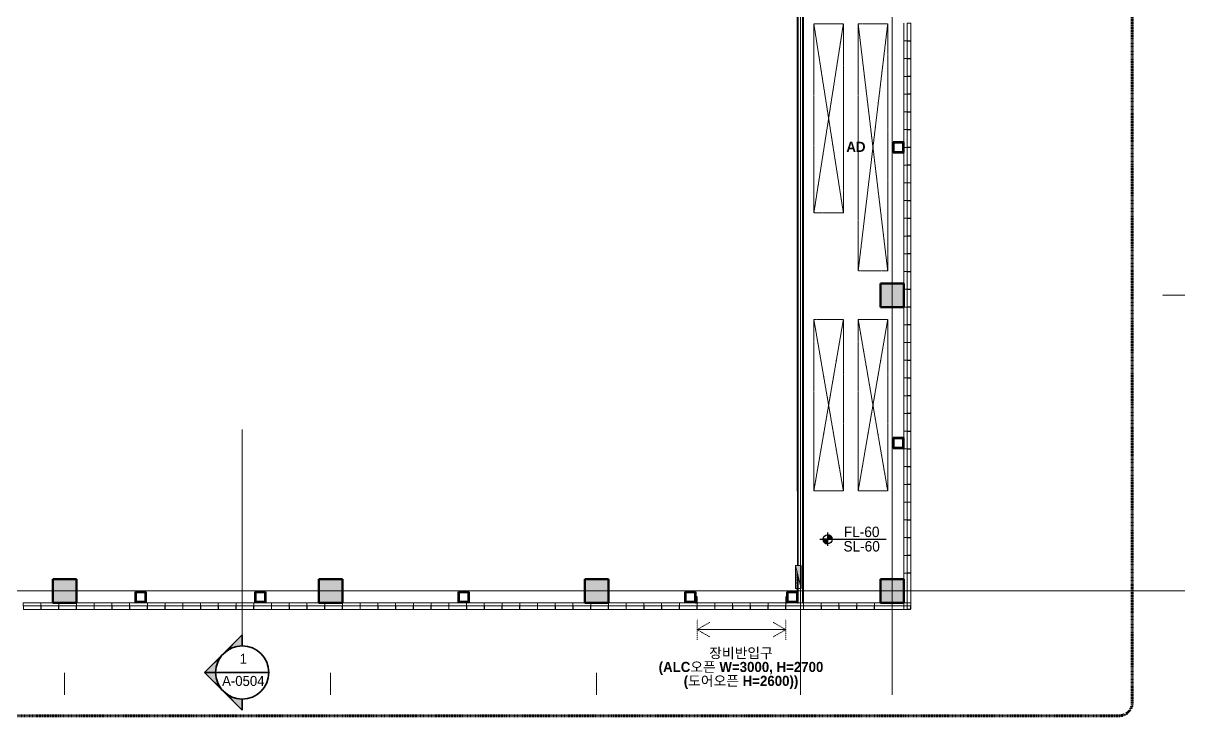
# Model space of a CAD drawing. Header units: millimetres. Extents: x 32807 to 138242, y 21317 to 92065.
# Drawn here: x 98942 to 138242, y 21341 to 44763 of the extents above; entities that cross this region are included whole.
import ezdxf

# ---------------------------------------------------------------- set-up
doc = ezdxf.new("R2010")
doc.units = ezdxf.units.MM
for name, pattern in [('_1점쇄선_1_100_', [9.6, 3.2, -3.2, 0, -3.2]), ('_상부마감선_1_200_', [2.5, 1.5, -1]), ('Center', [29.999999, 12, -6, 6, -6]), ('Dash Dot 3_16_', [7.9375, 4.7625, -1.5875, 0, -1.5875]), ('Grid Line', [22.225, 12.7, -3.175, 3.175, -3.175]), ('Hidden 1_5', [2.2, 1.5, -0.7]), ('IMPORT-HID _4_', [2.3, 1.5, -0.8])]:
    doc.linetypes.add(name, pattern=pattern)
for name, color, linetype, lineweight in [('05. 방화석고', 2, 'Continuous', 13), ('A-ANNO-CALL', 2, 'Continuous', 9), ('A-ANNO-NPLT', 3, 'Continuous', 9), ('A-ANNO-SYMB', 7, 'Continuous', 25), ('A-ANNO-TEXT', 130, 'Continuous', 9), ('A-COLS', 2, 'Continuous', 50), ('A-COLS-HACH', 252, 'Continuous', 15), ('A-DETL', 3, 'Continuous', 9), ('A-DETL-PATT', 9, 'Continuous', 13), ('A-GLAZ', 4, 'Continuous', 18), ('A-GRID', 1, 'Continuous', 9), ('A-PLAN-OPEN', 9, '_1점쇄선_1_100_', 9), ('A-WALL-FINI', 6, 'Continuous', 60), ('HID', 130, 'IMPORT-HID _4_', 9), ('오프닝', 170, 'Continuous', 15)]:
    doc.layers.add(name, color=color, linetype=linetype, lineweight=lineweight)
doc.styles.add('돋움_5', font='Dotum.ttf', dxfattribs={"height": 352.627986})
doc.styles.add('돋움_8', font='Dotum.ttf', dxfattribs={"height": 264.47099})
doc.styles.add('돋움_B_1', font='', dxfattribs={"height": 342.798635})
doc.styles.get('돋움_B_1').set_extended_font_data('Dotum', bold=True)
pattern_1 = [(45, (-11858.95, -1e-09), (-377.1708, 377.1708), []), (45, (-11858.95, 571.5), (-377.1708, 377.1708), [])]

# ---------------------------------------------------------------- blocks, each defined once
blk = doc.blocks.new('HD_소화전 - HD_소화전-V99-지상 3층 평면도')
at = {"layer": 'A-DETL-PATT'}
blk.add_hatch(color=256, dxfattribs=at).paths.add_polyline_path([(-390, 100), (-390, -100), (390, 100), (143, 100)], flags=0)
for p, q in [((390, 100), (-390, 100)), ((-390, 100), (-390, -100)), ((-390, -100), (390, 100)), ((-390, 100), (390, 100)), ((-390, -100), (-390, 100)), ((390, 100), (390, -100)), ((390, -100), (-390, -100))]:
    blk.add_line(p, q, dxfattribs=at)
blk = doc.blocks.new('Section - Detail Number and View Name-142453-지상 3층 평면도')
at = {"layer": 'A-ANNO-NPLT'}
h = blk.add_hatch(color=256, dxfattribs=at)
edge = h.paths.add_edge_path(flags=0)
edge.add_line((-6, 8.49), (-6, 6))
edge.add_arc((-6, 0), 6, 90, 135)
edge.add_line((-10.24, 4.24), (-6, 8.49))
h = blk.add_hatch(color=256, dxfattribs=at)
edge = h.paths.add_edge_path(flags=0)
edge.add_line((-6, 8.49), (-1.76, 4.24))
edge.add_arc((-6, 0), 6, 45, 90)
edge.add_line((-6, 6), (-6, 8.49))
h = blk.add_hatch(color=256, dxfattribs=at)
edge = h.paths.add_edge_path(flags=0)
edge.add_line((-14.49, 0), (-10.24, 4.24))
edge.add_arc((-6, 0), 6, 135, 180)
edge.add_line((-12, 0), (-14.49, 0))
h = blk.add_hatch(color=256, dxfattribs=at)
edge = h.paths.add_edge_path(flags=0)
edge.add_line((2.49, 0), (0, 0))
edge.add_arc((-6, 0), 6, 360, 405)
edge.add_line((-1.76, 4.24), (2.49, 0))
at = {"layer": 'A-ANNO-NPLT', "lineweight": 35}
for p, q in [((-6, 8.49), (-14.49, 0)), ((-6, 8.49), (-10.24, 4.24)), ((-6, 8.49), (2.49, 0)), ((-6, 6), (-6, 8.49)), ((-6, 8.49), (-6, 6)), ((-1.76, 4.24), (-6, 8.49)), ((-10.24, 4.24), (-14.49, 0)), ((2.49, 0), (-1.76, 4.24)), ((-14.49, 0), (-12, 0)), ((0, 0), (2.49, 0)), ((-12, 0), (-14.49, 0)), ((0, 0), (2.49, 0))]:
    blk.add_line(p, q, dxfattribs=at)
for start, end in [(360, 180), (90, 135), (45, 90), (135, 180), (360, 45), (180, 360)]:
    blk.add_arc((-6, 0), 6, start, end, dxfattribs=at)
blk = doc.blocks.new('HD_Spot Elev_수동_ - HD_Spot Elev_수동_-7050934-지상 3층 평면도')
at = {"layer": 'A-ANNO-SYMB'}
h = blk.add_hatch(color=256, dxfattribs=at)
edge = h.paths.add_edge_path(flags=0)
edge.add_arc((-4.56, 0), 1, 0, 90, ccw=False)
edge.add_line((-3.56, 0), (-4.56, 0))
edge.add_line((-4.56, 0), (-4.56, 1))
h = blk.add_hatch(color=256, dxfattribs=at)
edge = h.paths.add_edge_path(flags=0)
edge.add_arc((-4.56, 0), 1, 180, 270, ccw=False)
edge.add_line((-5.56, 0), (-4.56, 0))
edge.add_line((-4.56, 0), (-4.56, -1))
at = {"layer": 'A-ANNO-SYMB', "lineweight": 25}
for p, q in [((-4.56, 1.5), (-4.56, -1.5)), ((-4.56, 1), (-4.56, 0)), ((-6.33, 0), (8.67, 0)), ((-4.56, 0), (-5.56, 0)), ((-4.56, -1), (-4.56, 0)), ((-4.56, 0), (-3.56, 0))]:
    blk.add_line(p, q, dxfattribs=at)
blk.add_circle((-4.56, 0), 1, dxfattribs=at)
for start, end in [(360, 90), (180, 270)]:
    blk.add_arc((-4.56, 0), 1, start, end, dxfattribs=at)

msp = doc.modelspace()

# ---------------------------------------------------------------- hatches: boundary and pattern name
at = {"layer": 'A-COLS-HACH', "lineweight": 9}
h = msp.add_hatch(dxfattribs=at)
h.set_pattern_fill('FP_44', color=256, style=0, pattern_type=2)
h.set_pattern_definition(pattern_1)
h.paths.add_polyline_path([(128372.5, 40390.6), (128722.5, 40390.6), (128722.5, 40740.6), (128372.5, 40740.6), (128372.5, 40450.4)], flags=0)
h.paths.add_polyline_path([(128384.5, 40402.6), (128384.5, 40728.6), (128710.5, 40728.6), (128710.5, 40402.6)], flags=0)
at = {"layer": 'A-COLS-HACH'}
for points in [[(128742.5, 35165.6), (128742.5, 35965.6), (127942.5, 35965.6), (127942.5, 35165.6)], [(100742.5, 25165.6), (100742.5, 25965.6), (99942.5, 25965.6), (99942.5, 25165.6)], [(109742.5, 25165.6), (109742.5, 25965.6), (108942.5, 25965.6), (108942.5, 25165.6)], [(118742.5, 25165.6), (118742.5, 25965.6), (117942.5, 25965.6), (117942.5, 25165.6), (118173.1, 25165.6)], [(128742.5, 25165.6), (128742.5, 25965.6), (127942.5, 25965.6), (127942.5, 25165.6), (128047.7, 25165.6)]]:
    msp.add_hatch(color=256, dxfattribs=at).paths.add_polyline_path(points, flags=0)
at = {"layer": 'A-COLS-HACH', "lineweight": 9}
h = msp.add_hatch(dxfattribs=at)
h.set_pattern_fill('FP_44', color=256, style=0, pattern_type=2)
h.set_pattern_definition(pattern_1)
h.paths.add_polyline_path([(128372.5, 30390.6), (128722.5, 30390.6), (128722.5, 30740.6), (128372.5, 30740.6)], flags=0)
h.paths.add_polyline_path([(128710.5, 30402.6), (128384.5, 30402.6), (128384.5, 30728.6), (128710.5, 30728.6)], flags=0)
h = msp.add_hatch(dxfattribs=at)
h.set_pattern_fill('FP_44', color=256, style=0, pattern_type=2)
h.set_pattern_definition(pattern_1)
h.paths.add_polyline_path([(103092.5, 25185.6), (103092.5, 25535.6), (102742.5, 25535.6), (102742.5, 25185.6)], flags=0)
h.paths.add_polyline_path([(103080.5, 25197.6), (102754.5, 25197.6), (102754.5, 25523.6), (103080.5, 25523.6)], flags=0)
h = msp.add_hatch(dxfattribs=at)
h.set_pattern_fill('FP_44', color=256, style=0, pattern_type=2)
h.set_pattern_definition(pattern_1)
h.paths.add_polyline_path([(107142.5, 25185.6), (107142.5, 25535.6), (106792.5, 25535.6), (106792.5, 25185.6)], flags=0)
h.paths.add_polyline_path([(107130.5, 25197.6), (106804.5, 25197.6), (106804.5, 25523.6), (107130.5, 25523.6)], flags=0)
h = msp.add_hatch(dxfattribs=at)
h.set_pattern_fill('FP_44', color=256, style=0, pattern_type=2)
h.set_pattern_definition(pattern_1)
h.paths.add_polyline_path([(113667.5, 25185.6), (114017.5, 25185.6), (114017.5, 25535.6), (113667.5, 25535.6)], flags=0)
h.paths.add_polyline_path([(113679.5, 25197.6), (113679.5, 25523.6), (114005.5, 25523.6), (114005.5, 25197.6)], flags=0)
h = msp.add_hatch(dxfattribs=at)
h.set_pattern_fill('FP_44', color=256, style=0, pattern_type=2)
h.set_pattern_definition(pattern_1)
h.paths.add_polyline_path([(121464.6, 25185.6), (121692.5, 25185.6), (121692.5, 25535.6), (121342.5, 25535.6), (121342.5, 25185.6)], flags=0)
h.paths.add_polyline_path([(121680.5, 25197.6), (121354.5, 25197.6), (121354.5, 25523.6), (121680.5, 25523.6)], flags=0)
h = msp.add_hatch(dxfattribs=at)
h.set_pattern_fill('FP_44', color=256, style=0, pattern_type=2)
h.set_pattern_definition(pattern_1)
h.paths.add_polyline_path([(124792.5, 25185.6), (125142.5, 25185.6), (125142.5, 25535.6), (124792.5, 25535.6)], flags=0)
h.paths.add_polyline_path([(125130.5, 25197.6), (124804.5, 25197.6), (124804.5, 25523.6), (125130.5, 25523.6)], flags=0)

# ---------------------------------------------------------------- linework, layer by layer
at = {"layer": '05. 방화석고', "color": 6, "lineweight": 25}
for p, q in [((125142.5, 28940.6), (125142.5, 52165.6)), ((125142.5, 52165.6), (125142.5, 26420.6)), ((125155, 26420.6), (125155, 52165.6)), ((125167.5, 26420.6), (125167.5, 52165.6)), ((125317.5, 25165.6), (125317.5, 52165.6)), ((125342.5, 25165.6), (125342.5, 52165.6)), ((125142.5, 26128.1), (125142.5, 25165.6)), ((125155, 25165.6), (125155, 26079.4)), ((125167.5, 25165.6), (125167.5, 26030.6))]:
    msp.add_line(p, q, dxfattribs=at)
at = {"layer": 'A-ANNO-CALL', "linetype": 'Center', "lineweight": 100}
for p, q in [((136468.1, 21790.8), (136468.1, 79647)), ((89808.9, 21340.8), (136018.1, 21340.8))]:
    msp.add_line(p, q, dxfattribs=at)
msp.add_arc((136018.1, 21790.8), 450, 270, 0, dxfattribs=at)
at = {"layer": 'A-ANNO-NPLT'}
msp.add_line((106351.9, 23704.4), (106351.9, 31024.4), dxfattribs=at)
at = {"layer": 'A-ANNO-NPLT', "lineweight": 35}
msp.add_line((105451.9, 22804.4), (107251.9, 22804.4), dxfattribs=at)
at = {"layer": 'A-COLS'}
for p, q in [((128722.5, 40740.6), (128372.5, 40740.6)), ((128372.5, 40740.6), (128372.5, 40390.6)), ((128384.5, 40402.6), (128384.5, 40728.6)), ((128384.5, 40728.6), (128710.5, 40728.6)), ((128710.5, 40728.6), (128710.5, 40402.6)), ((128722.5, 40390.6), (128722.5, 40740.6)), ((128372.5, 40390.6), (128722.5, 40390.6)), ((128710.5, 40402.6), (128384.5, 40402.6)), ((128742.5, 35965.6), (127942.5, 35965.6)), ((127942.5, 35965.6), (127942.5, 35165.6)), ((128742.5, 35165.6), (128742.5, 35965.6)), ((127942.5, 35165.6), (128742.5, 35165.6)), ((128722.5, 30740.6), (128372.5, 30740.6)), ((128372.5, 30740.6), (128372.5, 30390.6)), ((128384.5, 30402.6), (128384.5, 30728.6)), ((128384.5, 30728.6), (128710.5, 30728.6)), ((128710.5, 30728.6), (128710.5, 30402.6)), ((128722.5, 30390.6), (128722.5, 30740.6)), ((128372.5, 30390.6), (128722.5, 30390.6)), ((128710.5, 30402.6), (128384.5, 30402.6)), ((100742.5, 25965.6), (99942.5, 25965.6)), ((99942.5, 25965.6), (99942.5, 25165.6)), ((100742.5, 25165.6), (100742.5, 25965.6)), ((109742.5, 25965.6), (108942.5, 25965.6)), ((108942.5, 25965.6), (108942.5, 25165.6)), ((109742.5, 25165.6), (109742.5, 25965.6)), ((118742.5, 25965.6), (117942.5, 25965.6)), ((117942.5, 25965.6), (117942.5, 25165.6)), ((118742.5, 25165.6), (118742.5, 25965.6)), ((128742.5, 25965.6), (127942.5, 25965.6)), ((127942.5, 25965.6), (127942.5, 25165.6)), ((128742.5, 25165.6), (128742.5, 25965.6)), ((99942.5, 25165.6), (100742.5, 25165.6)), ((103092.5, 25535.6), (102742.5, 25535.6)), ((102742.5, 25535.6), (102742.5, 25185.6)), ((102742.5, 25185.6), (103092.5, 25185.6)), ((102754.5, 25197.6), (102754.5, 25523.6)), ((102754.5, 25523.6), (103080.5, 25523.6)), ((103080.5, 25197.6), (102754.5, 25197.6)), ((103080.5, 25523.6), (103080.5, 25197.6)), ((103092.5, 25185.6), (103092.5, 25535.6)), ((107142.5, 25535.6), (106792.5, 25535.6)), ((106792.5, 25535.6), (106792.5, 25185.6)), ((106792.5, 25185.6), (107142.5, 25185.6)), ((106804.5, 25197.6), (106804.5, 25523.6)), ((106804.5, 25523.6), (107130.5, 25523.6)), ((107130.5, 25197.6), (106804.5, 25197.6)), ((107130.5, 25523.6), (107130.5, 25197.6)), ((107142.5, 25185.6), (107142.5, 25535.6)), ((108942.5, 25165.6), (109742.5, 25165.6)), ((114017.5, 25535.6), (113667.5, 25535.6)), ((113667.5, 25535.6), (113667.5, 25185.6)), ((113667.5, 25185.6), (114017.5, 25185.6)), ((113679.5, 25197.6), (113679.5, 25523.6)), ((113679.5, 25523.6), (114005.5, 25523.6)), ((114005.5, 25197.6), (113679.5, 25197.6)), ((114005.5, 25523.6), (114005.5, 25197.6)), ((114017.5, 25185.6), (114017.5, 25535.6)), ((117942.5, 25165.6), (118742.5, 25165.6)), ((121692.5, 25535.6), (121342.5, 25535.6)), ((121342.5, 25535.6), (121342.5, 25185.6)), ((121342.5, 25185.6), (121692.5, 25185.6)), ((121354.5, 25197.6), (121354.5, 25523.6)), ((121354.5, 25523.6), (121680.5, 25523.6)), ((121680.5, 25197.6), (121354.5, 25197.6)), ((121680.5, 25523.6), (121680.5, 25197.6)), ((121692.5, 25185.6), (121692.5, 25535.6)), ((125142.5, 25535.6), (124792.5, 25535.6)), ((124792.5, 25535.6), (124792.5, 25185.6)), ((124792.5, 25185.6), (125142.5, 25185.6)), ((124804.5, 25197.6), (124804.5, 25523.6)), ((124804.5, 25523.6), (125130.5, 25523.6)), ((125130.5, 25197.6), (124804.5, 25197.6)), ((125130.5, 25523.6), (125130.5, 25197.6)), ((125142.5, 25185.6), (125142.5, 25535.6)), ((127942.5, 25165.6), (128742.5, 25165.6))]:
    msp.add_line(p, q, dxfattribs=at)
at = {"layer": 'A-DETL', "color": 252, "linetype": '_상부마감선_1_200_', "lineweight": 13}
msp.add_line((121742.5, 24253.9), (124742.5, 24253.9), dxfattribs=at)
at = {"layer": 'A-GLAZ', "color": 4}
for p, q in [((128742.5, 44765.6), (128742.5, 44165.6)), ((128852.5, 44165.6), (128852.5, 44765.6)), ((128972.5, 44760.6), (128852.5, 44760.6)), ((128852.5, 44760.6), (128852.5, 44170.5)), ((128972.5, 44170.5), (128972.5, 44760.6)), ((128742.5, 44165.6), (128852.5, 44165.6)), ((128852.5, 44165.6), (128742.5, 44165.6)), ((128742.5, 44165.6), (128742.5, 43565.6)), ((128852.5, 44170.5), (128972.5, 44170.5)), ((128852.5, 43565.6), (128852.5, 44165.6)), ((128972.5, 44160.6), (128852.5, 44160.6)), ((128852.5, 44160.6), (128852.5, 43570.5)), ((128972.5, 43570.5), (128972.5, 44160.6)), ((128742.5, 43565.6), (128852.5, 43565.6)), ((128852.5, 43565.6), (128742.5, 43565.6)), ((128742.5, 43565.6), (128742.5, 42965.6)), ((128852.5, 43570.5), (128972.5, 43570.5)), ((128852.5, 42965.6), (128852.5, 43565.6)), ((128972.5, 43560.6), (128852.5, 43560.6)), ((128852.5, 43560.6), (128852.5, 42970.5)), ((128972.5, 42970.5), (128972.5, 43560.6)), ((128742.5, 42965.6), (128852.5, 42965.6)), ((128852.5, 42965.6), (128742.5, 42965.6)), ((128742.5, 42965.6), (128742.5, 42365.6)), ((128852.5, 42970.5), (128972.5, 42970.5)), ((128852.5, 42365.6), (128852.5, 42965.6)), ((128972.5, 42960.6), (128852.5, 42960.6)), ((128852.5, 42960.6), (128852.5, 42370.5)), ((128972.5, 42370.5), (128972.5, 42960.6)), ((128742.5, 42365.6), (128852.5, 42365.6)), ((128852.5, 42365.6), (128742.5, 42365.6)), ((128742.5, 42365.6), (128742.5, 41765.6)), ((128852.5, 42370.5), (128972.5, 42370.5)), ((128852.5, 41765.6), (128852.5, 42365.6)), ((128972.5, 42360.6), (128852.5, 42360.6)), ((128852.5, 42360.6), (128852.5, 41770.5)), ((128972.5, 41770.5), (128972.5, 42360.6)), ((128742.5, 41765.6), (128852.5, 41765.6)), ((128852.5, 41765.6), (128742.5, 41765.6)), ((128742.5, 41765.6), (128742.5, 41165.6)), ((128852.5, 41770.5), (128972.5, 41770.5)), ((128852.5, 41165.6), (128852.5, 41765.6)), ((128972.5, 41760.6), (128852.5, 41760.6)), ((128852.5, 41760.6), (128852.5, 41170.5)), ((128972.5, 41170.5), (128972.5, 41760.6)), ((128742.5, 41165.6), (128852.5, 41165.6)), ((128852.5, 41165.6), (128742.5, 41165.6)), ((128742.5, 41165.6), (128742.5, 40565.6)), ((128852.5, 41170.5), (128972.5, 41170.5)), ((128852.5, 40565.6), (128852.5, 41165.6)), ((128972.5, 41160.6), (128852.5, 41160.6)), ((128852.5, 41160.6), (128852.5, 40570.5)), ((128972.5, 40570.5), (128972.5, 41160.6)), ((128852.5, 40565.6), (128742.5, 40565.6)), ((128742.5, 40565.6), (128742.5, 39965.6)), ((128742.5, 40565.6), (128852.5, 40565.6)), ((128852.5, 40570.5), (128972.5, 40570.5)), ((128852.5, 39965.6), (128852.5, 40565.6)), ((128972.5, 40560.6), (128852.5, 40560.6)), ((128852.5, 40560.6), (128852.5, 39970.5)), ((128972.5, 39970.5), (128972.5, 40560.6)), ((128742.5, 39965.6), (128852.5, 39965.6)), ((128852.5, 39965.6), (128742.5, 39965.6)), ((128742.5, 39965.6), (128742.5, 39365.6)), ((128852.5, 39970.5), (128972.5, 39970.5)), ((128852.5, 39365.6), (128852.5, 39965.6)), ((128972.5, 39960.6), (128852.5, 39960.6)), ((128852.5, 39960.6), (128852.5, 39370.5)), ((128972.5, 39370.5), (128972.5, 39960.6)), ((128742.5, 39365.6), (128852.5, 39365.6)), ((128852.5, 39365.6), (128742.5, 39365.6)), ((128742.5, 39365.6), (128742.5, 38765.6)), ((128852.5, 39370.5), (128972.5, 39370.5)), ((128852.5, 38765.6), (128852.5, 39365.6)), ((128972.5, 39360.6), (128852.5, 39360.6)), ((128852.5, 39360.6), (128852.5, 38770.5)), ((128972.5, 38770.5), (128972.5, 39360.6)), ((128742.5, 38765.6), (128852.5, 38765.6)), ((128852.5, 38765.6), (128742.5, 38765.6)), ((128742.5, 38765.6), (128742.5, 38165.6)), ((128852.5, 38770.5), (128972.5, 38770.5)), ((128852.5, 38165.6), (128852.5, 38765.6)), ((128972.5, 38760.6), (128852.5, 38760.6)), ((128852.5, 38760.6), (128852.5, 38170.5)), ((128972.5, 38170.5), (128972.5, 38760.6)), ((128742.5, 38165.6), (128852.5, 38165.6)), ((128852.5, 38165.6), (128742.5, 38165.6)), ((128742.5, 38165.6), (128742.5, 37565.6)), ((128852.5, 38170.5), (128972.5, 38170.5)), ((128852.5, 37565.6), (128852.5, 38165.6)), ((128972.5, 38160.6), (128852.5, 38160.6)), ((128852.5, 38160.6), (128852.5, 37570.5)), ((128972.5, 37570.5), (128972.5, 38160.6)), ((128742.5, 37565.6), (128852.5, 37565.6)), ((128852.5, 37565.6), (128742.5, 37565.6)), ((128742.5, 37565.6), (128742.5, 36965.6)), ((128852.5, 37570.5), (128972.5, 37570.5)), ((128852.5, 36965.6), (128852.5, 37565.6)), ((128972.5, 37560.6), (128852.5, 37560.6)), ((128852.5, 37560.6), (128852.5, 36970.5)), ((128972.5, 36970.5), (128972.5, 37560.6)), ((128742.5, 36965.6), (128852.5, 36965.6)), ((128852.5, 36965.6), (128742.5, 36965.6)), ((128742.5, 36965.6), (128742.5, 36365.6)), ((128852.5, 36970.5), (128972.5, 36970.5)), ((128852.5, 36365.6), (128852.5, 36965.6)), ((128972.5, 36960.6), (128852.5, 36960.6)), ((128852.5, 36960.6), (128852.5, 36370.5)), ((128972.5, 36370.5), (128972.5, 36960.6)), ((128742.5, 36365.6), (128852.5, 36365.6)), ((128852.5, 36365.6), (128742.5, 36365.6)), ((128742.5, 36365.6), (128742.5, 35765.6)), ((128852.5, 36370.5), (128972.5, 36370.5)), ((128852.5, 35765.6), (128852.5, 36365.6)), ((128972.5, 36360.6), (128852.5, 36360.6)), ((128852.5, 36360.6), (128852.5, 35770.5)), ((128972.5, 35770.5), (128972.5, 36360.6)), ((128742.5, 35765.6), (128852.5, 35765.6)), ((128852.5, 35765.6), (128742.5, 35765.6)), ((128742.5, 35765.6), (128742.5, 35165.6)), ((128852.5, 35770.5), (128972.5, 35770.5)), ((128852.5, 35165.6), (128852.5, 35765.6)), ((128972.5, 35760.6), (128852.5, 35760.6)), ((128852.5, 35760.6), (128852.5, 35170.5)), ((128972.5, 35170.5), (128972.5, 35760.6)), ((128742.5, 35165.6), (128852.5, 35165.6)), ((128852.5, 35165.6), (128742.5, 35165.6)), ((128742.5, 35165.6), (128742.5, 34565.6)), ((128852.5, 35170.5), (128972.5, 35170.5)), ((128852.5, 34565.6), (128852.5, 35165.6)), ((128972.5, 35160.6), (128852.5, 35160.6)), ((128852.5, 35160.6), (128852.5, 34570.5)), ((128972.5, 34570.5), (128972.5, 35160.6)), ((128742.5, 34565.6), (128852.5, 34565.6)), ((128852.5, 34565.6), (128742.5, 34565.6)), ((128742.5, 34565.6), (128742.5, 33965.6)), ((128852.5, 34570.5), (128972.5, 34570.5)), ((128852.5, 33965.6), (128852.5, 34565.6)), ((128972.5, 34560.6), (128852.5, 34560.6)), ((128852.5, 34560.6), (128852.5, 33970.5)), ((128972.5, 33970.5), (128972.5, 34560.6)), ((128742.5, 33965.6), (128852.5, 33965.6)), ((128852.5, 33965.6), (128742.5, 33965.6)), ((128742.5, 33965.6), (128742.5, 33365.6)), ((128852.5, 33970.5), (128972.5, 33970.5)), ((128852.5, 33365.6), (128852.5, 33965.6)), ((128972.5, 33960.6), (128852.5, 33960.6)), ((128852.5, 33960.6), (128852.5, 33370.5)), ((128972.5, 33370.5), (128972.5, 33960.6)), ((128742.5, 33365.6), (128852.5, 33365.6)), ((128852.5, 33365.6), (128742.5, 33365.6)), ((128742.5, 33365.6), (128742.5, 32765.6)), ((128852.5, 33370.5), (128972.5, 33370.5)), ((128852.5, 32765.6), (128852.5, 33365.6)), ((128972.5, 33360.6), (128852.5, 33360.6)), ((128852.5, 33360.6), (128852.5, 32770.5)), ((128972.5, 32770.5), (128972.5, 33360.6)), ((128742.5, 32765.6), (128852.5, 32765.6)), ((128852.5, 32765.6), (128742.5, 32765.6)), ((128742.5, 32765.6), (128742.5, 32165.6)), ((128852.5, 32770.5), (128972.5, 32770.5)), ((128852.5, 32165.6), (128852.5, 32765.6)), ((128972.5, 32760.6), (128852.5, 32760.6)), ((128852.5, 32760.6), (128852.5, 32170.5)), ((128972.5, 32170.5), (128972.5, 32760.6)), ((128742.5, 32165.6), (128852.5, 32165.6)), ((128852.5, 32165.6), (128742.5, 32165.6)), ((128742.5, 32165.6), (128742.5, 31565.6)), ((128852.5, 32170.5), (128972.5, 32170.5)), ((128852.5, 31565.6), (128852.5, 32165.6)), ((128972.5, 32160.6), (128852.5, 32160.6)), ((128852.5, 32160.6), (128852.5, 31570.5)), ((128972.5, 31570.5), (128972.5, 32160.6)), ((128742.5, 31565.6), (128852.5, 31565.6)), ((128852.5, 31565.6), (128742.5, 31565.6)), ((128742.5, 31565.6), (128742.5, 30965.6)), ((128852.5, 31570.5), (128972.5, 31570.5)), ((128852.5, 30965.6), (128852.5, 31565.6)), ((128972.5, 31560.6), (128852.5, 31560.6)), ((128852.5, 31560.6), (128852.5, 30970.5)), ((128972.5, 30970.5), (128972.5, 31560.6)), ((128742.5, 30965.6), (128852.5, 30965.6)), ((128852.5, 30965.6), (128742.5, 30965.6)), ((128742.5, 30965.6), (128742.5, 30365.6)), ((128852.5, 30970.5), (128972.5, 30970.5)), ((128852.5, 30365.6), (128852.5, 30965.6)), ((128972.5, 30960.6), (128852.5, 30960.6)), ((128852.5, 30960.6), (128852.5, 30370.5)), ((128972.5, 30370.5), (128972.5, 30960.6)), ((128742.5, 30365.6), (128852.5, 30365.6)), ((128852.5, 30365.6), (128742.5, 30365.6)), ((128742.5, 30365.6), (128742.5, 29765.6)), ((128852.5, 30370.5), (128972.5, 30370.5)), ((128852.5, 29765.6), (128852.5, 30365.6)), ((128972.5, 30360.6), (128852.5, 30360.6)), ((128852.5, 30360.6), (128852.5, 29770.5)), ((128972.5, 29770.5), (128972.5, 30360.6)), ((128852.5, 29765.6), (128742.5, 29765.6)), ((128742.5, 29765.6), (128742.5, 29165.6)), ((128742.5, 29765.6), (128852.5, 29765.6)), ((128852.5, 29770.5), (128972.5, 29770.5)), ((128852.5, 29165.6), (128852.5, 29765.6)), ((128972.5, 29760.6), (128852.5, 29760.6)), ((128852.5, 29760.6), (128852.5, 29170.5)), ((128972.5, 29170.5), (128972.5, 29760.6)), ((128852.5, 29165.6), (128742.5, 29165.6)), ((128742.5, 29165.6), (128742.5, 28565.6)), ((128742.5, 29165.6), (128852.5, 29165.6)), ((128852.5, 29170.5), (128972.5, 29170.5)), ((128852.5, 28565.6), (128852.5, 29165.6)), ((128972.5, 29160.6), (128852.5, 29160.6)), ((128852.5, 29160.6), (128852.5, 28570.5)), ((128972.5, 28570.5), (128972.5, 29160.6)), ((128742.5, 28565.6), (128852.5, 28565.6)), ((128852.5, 28565.6), (128742.5, 28565.6)), ((128742.5, 28565.6), (128742.5, 27965.6)), ((128852.5, 28570.5), (128972.5, 28570.5)), ((128852.5, 27965.6), (128852.5, 28565.6)), ((128972.5, 28560.6), (128852.5, 28560.6)), ((128852.5, 28560.6), (128852.5, 27970.5)), ((128972.5, 27970.5), (128972.5, 28560.6)), ((128742.5, 27965.6), (128852.5, 27965.6)), ((128852.5, 27965.6), (128742.5, 27965.6)), ((128742.5, 27965.6), (128742.5, 27365.6)), ((128852.5, 27970.5), (128972.5, 27970.5)), ((128852.5, 27365.6), (128852.5, 27965.6)), ((128972.5, 27960.6), (128852.5, 27960.6)), ((128852.5, 27960.6), (128852.5, 27370.5)), ((128972.5, 27370.5), (128972.5, 27960.6)), ((128742.5, 27365.6), (128852.5, 27365.6)), ((128852.5, 27365.6), (128742.5, 27365.6)), ((128742.5, 27365.6), (128742.5, 26765.6)), ((128852.5, 27370.5), (128972.5, 27370.5)), ((128852.5, 26765.6), (128852.5, 27365.6)), ((128972.5, 27360.6), (128852.5, 27360.6)), ((128852.5, 27360.6), (128852.5, 26770.5)), ((128972.5, 26770.5), (128972.5, 27360.6)), ((128742.5, 26765.6), (128852.5, 26765.6)), ((128852.5, 26765.6), (128742.5, 26765.6)), ((128742.5, 26765.6), (128742.5, 26165.6)), ((128852.5, 26770.5), (128972.5, 26770.5)), ((128852.5, 26165.6), (128852.5, 26765.6)), ((128972.5, 26760.6), (128852.5, 26760.6)), ((128852.5, 26760.6), (128852.5, 26170.5)), ((128972.5, 26170.5), (128972.5, 26760.6)), ((128852.5, 26165.6), (128742.5, 26165.6)), ((128742.5, 26165.6), (128742.5, 25565.6)), ((128742.5, 26165.6), (128852.5, 26165.6)), ((128852.5, 26170.5), (128972.5, 26170.5)), ((128852.5, 25565.6), (128852.5, 26165.6)), ((128972.5, 26160.6), (128852.5, 26160.6)), ((128852.5, 26160.6), (128852.5, 25570.5)), ((128972.5, 25570.5), (128972.5, 26160.6)), ((128852.5, 25565.6), (128742.5, 25565.6)), ((128742.5, 25565.6), (128742.5, 24935.6)), ((128742.5, 25565.6), (128852.5, 25565.6)), ((128852.5, 25570.5), (128972.5, 25570.5)), ((128852.5, 24935.6), (128852.5, 25565.6)), ((128972.5, 25560.6), (128852.5, 25560.6)), ((128852.5, 25560.6), (128852.5, 24940.5)), ((128972.5, 24940.5), (128972.5, 25560.6)), ((99542.5, 25165.6), (98942.5, 25165.6)), ((98942.5, 25165.6), (98942.5, 25055.6)), ((100142.5, 25165.6), (99542.5, 25165.6)), ((99542.5, 25165.6), (99542.5, 25055.6)), ((99542.5, 25055.6), (99542.5, 25165.6)), ((100742.5, 25165.6), (100142.5, 25165.6)), ((100142.5, 25165.6), (100142.5, 25055.6)), ((100142.5, 25055.6), (100142.5, 25165.6)), ((101342.5, 25165.6), (100742.5, 25165.6)), ((100742.5, 25165.6), (100742.5, 25055.6)), ((100742.5, 25055.6), (100742.5, 25165.6)), ((101942.5, 25165.6), (101342.5, 25165.6)), ((101342.5, 25165.6), (101342.5, 25055.6)), ((101342.5, 25055.6), (101342.5, 25165.6)), ((102542.5, 25165.6), (101942.5, 25165.6)), ((101942.5, 25165.6), (101942.5, 25055.6)), ((101942.5, 25055.6), (101942.5, 25165.6)), ((102542.5, 25055.6), (102542.5, 25165.6)), ((103142.5, 25165.6), (102542.5, 25165.6)), ((102542.5, 25165.6), (102542.5, 25055.6)), ((103142.5, 25055.6), (103142.5, 25165.6)), ((103742.5, 25165.6), (103142.5, 25165.6)), ((103142.5, 25165.6), (103142.5, 25055.6)), ((103742.5, 25055.6), (103742.5, 25165.6)), ((104342.5, 25165.6), (103742.5, 25165.6)), ((103742.5, 25165.6), (103742.5, 25055.6)), ((104942.5, 25165.6), (104342.5, 25165.6)), ((104342.5, 25165.6), (104342.5, 25055.6)), ((104342.5, 25055.6), (104342.5, 25165.6)), ((105542.5, 25165.6), (104942.5, 25165.6)), ((104942.5, 25165.6), (104942.5, 25055.6)), ((104942.5, 25055.6), (104942.5, 25165.6)), ((106142.5, 25165.6), (105542.5, 25165.6)), ((105542.5, 25165.6), (105542.5, 25055.6)), ((105542.5, 25055.6), (105542.5, 25165.6)), ((106742.5, 25165.6), (106142.5, 25165.6)), ((106142.5, 25165.6), (106142.5, 25055.6)), ((106142.5, 25055.6), (106142.5, 25165.6)), ((107342.5, 25165.6), (106742.5, 25165.6)), ((106742.5, 25165.6), (106742.5, 25055.6)), ((106742.5, 25055.6), (106742.5, 25165.6)), ((107942.5, 25165.6), (107342.5, 25165.6)), ((107342.5, 25165.6), (107342.5, 25055.6)), ((107342.5, 25055.6), (107342.5, 25165.6)), ((108542.5, 25165.6), (107942.5, 25165.6)), ((107942.5, 25165.6), (107942.5, 25055.6)), ((107942.5, 25055.6), (107942.5, 25165.6)), ((109142.5, 25165.6), (108542.5, 25165.6)), ((108542.5, 25165.6), (108542.5, 25055.6)), ((108542.5, 25055.6), (108542.5, 25165.6)), ((109742.5, 25165.6), (109142.5, 25165.6)), ((109142.5, 25165.6), (109142.5, 25055.6)), ((109142.5, 25055.6), (109142.5, 25165.6)), ((110342.5, 25165.6), (109742.5, 25165.6)), ((109742.5, 25165.6), (109742.5, 25055.6)), ((109742.5, 25055.6), (109742.5, 25165.6)), ((110942.5, 25165.6), (110342.5, 25165.6)), ((110342.5, 25165.6), (110342.5, 25055.6)), ((110342.5, 25055.6), (110342.5, 25165.6)), ((111542.5, 25165.6), (110942.5, 25165.6)), ((110942.5, 25165.6), (110942.5, 25055.6)), ((110942.5, 25055.6), (110942.5, 25165.6)), ((112142.5, 25165.6), (111542.5, 25165.6)), ((111542.5, 25165.6), (111542.5, 25055.6)), ((111542.5, 25055.6), (111542.5, 25165.6)), ((112742.5, 25165.6), (112142.5, 25165.6)), ((112142.5, 25165.6), (112142.5, 25055.6)), ((112142.5, 25055.6), (112142.5, 25165.6)), ((113342.5, 25165.6), (112742.5, 25165.6)), ((112742.5, 25165.6), (112742.5, 25055.6)), ((112742.5, 25055.6), (112742.5, 25165.6)), ((113942.5, 25165.6), (113342.5, 25165.6)), ((113342.5, 25165.6), (113342.5, 25055.6)), ((113342.5, 25055.6), (113342.5, 25165.6)), ((114542.5, 25165.6), (113942.5, 25165.6)), ((113942.5, 25165.6), (113942.5, 25055.6)), ((113942.5, 25055.6), (113942.5, 25165.6)), ((114542.5, 25055.6), (114542.5, 25165.6)), ((115142.5, 25165.6), (114542.5, 25165.6)), ((114542.5, 25165.6), (114542.5, 25055.6)), ((115742.5, 25165.6), (115142.5, 25165.6)), ((115142.5, 25165.6), (115142.5, 25055.6)), ((115142.5, 25055.6), (115142.5, 25165.6)), ((116342.5, 25165.6), (115742.5, 25165.6)), ((115742.5, 25165.6), (115742.5, 25055.6)), ((115742.5, 25055.6), (115742.5, 25165.6)), ((116942.5, 25165.6), (116342.5, 25165.6)), ((116342.5, 25165.6), (116342.5, 25055.6)), ((116342.5, 25055.6), (116342.5, 25165.6)), ((117542.5, 25165.6), (116942.5, 25165.6)), ((116942.5, 25165.6), (116942.5, 25055.6)), ((116942.5, 25055.6), (116942.5, 25165.6)), ((118142.5, 25165.6), (117542.5, 25165.6)), ((117542.5, 25165.6), (117542.5, 25055.6)), ((117542.5, 25055.6), (117542.5, 25165.6)), ((118742.5, 25165.6), (118142.5, 25165.6)), ((118142.5, 25165.6), (118142.5, 25055.6)), ((118142.5, 25055.6), (118142.5, 25165.6)), ((119342.5, 25165.6), (118742.5, 25165.6)), ((118742.5, 25165.6), (118742.5, 25055.6)), ((118742.5, 25055.6), (118742.5, 25165.6)), ((119942.5, 25165.6), (119342.5, 25165.6)), ((119342.5, 25165.6), (119342.5, 25055.6)), ((119342.5, 25055.6), (119342.5, 25165.6)), ((120542.5, 25165.6), (119942.5, 25165.6)), ((119942.5, 25165.6), (119942.5, 25055.6)), ((119942.5, 25055.6), (119942.5, 25165.6)), ((120542.5, 25055.6), (120542.5, 25165.6)), ((121142.5, 25165.6), (120542.5, 25165.6)), ((120542.5, 25165.6), (120542.5, 25055.6)), ((121742.5, 25165.6), (121142.5, 25165.6)), ((121142.5, 25165.6), (121142.5, 25055.6)), ((121142.5, 25055.6), (121142.5, 25165.6)), ((122342.5, 25165.6), (121742.5, 25165.6)), ((121742.5, 25165.6), (121742.5, 25055.6)), ((121742.5, 25055.6), (121742.5, 25165.6)), ((122942.5, 25165.6), (122342.5, 25165.6)), ((122342.5, 25165.6), (122342.5, 25055.6)), ((122342.5, 25055.6), (122342.5, 25165.6)), ((123542.5, 25165.6), (122942.5, 25165.6)), ((122942.5, 25165.6), (122942.5, 25055.6)), ((122942.5, 25055.6), (122942.5, 25165.6)), ((123665.5, 25165.6), (123542.5, 25165.6)), ((123542.5, 25165.6), (123542.5, 25055.6)), ((123542.5, 25055.6), (123542.5, 25165.6)), ((124065.5, 25165.6), (123665.5, 25165.6)), ((124142.5, 25165.6), (124065.5, 25165.6)), ((124742.5, 25165.6), (124142.5, 25165.6)), ((124142.5, 25165.6), (124142.5, 25055.6)), ((124142.5, 25055.6), (124142.5, 25165.6)), ((125342.5, 25165.6), (124742.5, 25165.6)), ((124742.5, 25165.6), (124742.5, 25055.6)), ((124742.5, 25055.6), (124742.5, 25165.6)), ((125942.5, 25165.6), (125342.5, 25165.6)), ((125342.5, 25165.6), (125342.5, 25055.6)), ((125342.5, 25055.6), (125342.5, 25165.6)), ((126542.5, 25165.6), (125942.5, 25165.6)), ((125942.5, 25165.6), (125942.5, 25055.6)), ((125942.5, 25055.6), (125942.5, 25165.6)), ((126542.5, 25055.6), (126542.5, 25165.6)), ((127142.5, 25165.6), (126542.5, 25165.6)), ((126542.5, 25165.6), (126542.5, 25055.6)), ((127742.5, 25165.6), (127142.5, 25165.6)), ((127142.5, 25165.6), (127142.5, 25055.6)), ((127142.5, 25055.6), (127142.5, 25165.6)), ((128342.5, 25165.6), (127742.5, 25165.6)), ((127742.5, 25165.6), (127742.5, 25055.6)), ((127742.5, 25055.6), (127742.5, 25165.6)), ((128972.5, 25165.6), (128342.5, 25165.6)), ((128342.5, 25165.6), (128342.5, 25055.6)), ((128342.5, 25055.6), (128342.5, 25165.6)), ((128972.5, 25055.6), (128972.5, 25165.6)), ((98942.5, 25055.6), (99542.5, 25055.6)), ((99537.6, 25055.6), (98947.5, 25055.6)), ((98947.5, 25055.6), (98947.5, 24935.6)), ((98947.5, 24935.6), (99537.6, 24935.6)), ((99537.6, 24935.6), (99537.6, 25055.6)), ((99542.5, 25055.6), (100142.5, 25055.6)), ((100137.6, 25055.6), (99547.5, 25055.6)), ((99547.5, 25055.6), (99547.5, 24935.6)), ((99547.5, 24935.6), (100137.6, 24935.6)), ((100137.6, 24935.6), (100137.6, 25055.6)), ((100142.5, 25055.6), (100742.5, 25055.6)), ((100737.6, 25055.6), (100147.5, 25055.6)), ((100147.5, 25055.6), (100147.5, 24935.6)), ((100147.5, 24935.6), (100737.6, 24935.6)), ((100737.6, 24935.6), (100737.6, 25055.6)), ((100742.5, 25055.6), (101342.5, 25055.6)), ((101337.6, 25055.6), (100747.5, 25055.6)), ((100747.5, 25055.6), (100747.5, 24935.6)), ((100747.5, 24935.6), (101337.6, 24935.6)), ((101337.6, 24935.6), (101337.6, 25055.6)), ((101342.5, 25055.6), (101942.5, 25055.6)), ((101937.6, 25055.6), (101347.5, 25055.6)), ((101347.5, 25055.6), (101347.5, 24935.6)), ((101347.5, 24935.6), (101937.6, 24935.6)), ((101937.6, 24935.6), (101937.6, 25055.6)), ((101942.5, 25055.6), (102542.5, 25055.6)), ((102537.6, 25055.6), (101947.5, 25055.6)), ((101947.5, 25055.6), (101947.5, 24935.6)), ((101947.5, 24935.6), (102537.6, 24935.6)), ((102537.6, 24935.6), (102537.6, 25055.6)), ((102542.5, 25055.6), (103142.5, 25055.6)), ((103137.6, 25055.6), (102547.5, 25055.6)), ((102547.5, 25055.6), (102547.5, 24935.6)), ((102547.5, 24935.6), (103137.6, 24935.6)), ((103137.6, 24935.6), (103137.6, 25055.6)), ((103142.5, 25055.6), (103742.5, 25055.6)), ((103737.6, 25055.6), (103147.5, 25055.6)), ((103147.5, 25055.6), (103147.5, 24935.6)), ((103147.5, 24935.6), (103737.6, 24935.6)), ((103737.6, 24935.6), (103737.6, 25055.6)), ((103742.5, 25055.6), (104342.5, 25055.6)), ((104337.6, 25055.6), (103747.5, 25055.6)), ((103747.5, 25055.6), (103747.5, 24935.6)), ((103747.5, 24935.6), (104337.6, 24935.6)), ((104337.6, 24935.6), (104337.6, 25055.6)), ((104342.5, 25055.6), (104942.5, 25055.6)), ((104937.6, 25055.6), (104347.5, 25055.6)), ((104347.5, 25055.6), (104347.5, 24935.6)), ((104347.5, 24935.6), (104937.6, 24935.6)), ((104937.6, 24935.6), (104937.6, 25055.6)), ((104942.5, 25055.6), (105542.5, 25055.6)), ((105537.6, 25055.6), (104947.5, 25055.6)), ((104947.5, 25055.6), (104947.5, 24935.6)), ((104947.5, 24935.6), (105537.6, 24935.6)), ((105537.6, 24935.6), (105537.6, 25055.6)), ((105542.5, 25055.6), (106142.5, 25055.6)), ((106137.6, 25055.6), (105547.5, 25055.6)), ((105547.5, 25055.6), (105547.5, 24935.6)), ((105547.5, 24935.6), (106137.6, 24935.6)), ((106137.6, 24935.6), (106137.6, 25055.6)), ((106142.5, 25055.6), (106742.5, 25055.6)), ((106737.6, 25055.6), (106147.5, 25055.6)), ((106147.5, 25055.6), (106147.5, 24935.6)), ((106147.5, 24935.6), (106737.6, 24935.6)), ((106737.6, 24935.6), (106737.6, 25055.6)), ((106742.5, 25055.6), (107342.5, 25055.6)), ((107337.6, 25055.6), (106747.5, 25055.6)), ((106747.5, 25055.6), (106747.5, 24935.6)), ((106747.5, 24935.6), (107337.6, 24935.6)), ((107337.6, 24935.6), (107337.6, 25055.6)), ((107342.5, 25055.6), (107942.5, 25055.6)), ((107937.6, 25055.6), (107347.5, 25055.6)), ((107347.5, 25055.6), (107347.5, 24935.6)), ((107347.5, 24935.6), (107937.6, 24935.6)), ((107937.6, 24935.6), (107937.6, 25055.6)), ((107942.5, 25055.6), (108542.5, 25055.6)), ((108537.6, 25055.6), (107947.5, 25055.6)), ((107947.5, 25055.6), (107947.5, 24935.6)), ((107947.5, 24935.6), (108537.6, 24935.6)), ((108537.6, 24935.6), (108537.6, 25055.6)), ((108542.5, 25055.6), (109142.5, 25055.6)), ((109137.6, 25055.6), (108547.5, 25055.6)), ((108547.5, 25055.6), (108547.5, 24935.6)), ((108547.5, 24935.6), (109137.6, 24935.6)), ((109137.6, 24935.6), (109137.6, 25055.6)), ((109142.5, 25055.6), (109742.5, 25055.6)), ((109737.6, 25055.6), (109147.5, 25055.6)), ((109147.5, 25055.6), (109147.5, 24935.6)), ((109147.5, 24935.6), (109737.6, 24935.6)), ((109737.6, 24935.6), (109737.6, 25055.6)), ((109742.5, 25055.6), (110342.5, 25055.6)), ((110337.6, 25055.6), (109747.5, 25055.6)), ((109747.5, 25055.6), (109747.5, 24935.6)), ((109747.5, 24935.6), (110337.6, 24935.6)), ((110337.6, 24935.6), (110337.6, 25055.6)), ((110342.5, 25055.6), (110942.5, 25055.6)), ((110937.6, 25055.6), (110347.5, 25055.6)), ((110347.5, 25055.6), (110347.5, 24935.6)), ((110347.5, 24935.6), (110937.6, 24935.6)), ((110937.6, 24935.6), (110937.6, 25055.6)), ((110942.5, 25055.6), (111542.5, 25055.6)), ((111537.6, 25055.6), (110947.5, 25055.6)), ((110947.5, 25055.6), (110947.5, 24935.6)), ((110947.5, 24935.6), (111537.6, 24935.6)), ((111537.6, 24935.6), (111537.6, 25055.6)), ((111542.5, 25055.6), (112142.5, 25055.6)), ((112137.6, 25055.6), (111547.5, 25055.6)), ((111547.5, 25055.6), (111547.5, 24935.6)), ((111547.5, 24935.6), (112137.6, 24935.6)), ((112137.6, 24935.6), (112137.6, 25055.6)), ((112142.5, 25055.6), (112742.5, 25055.6)), ((112737.6, 25055.6), (112147.5, 25055.6)), ((112147.5, 25055.6), (112147.5, 24935.6)), ((112147.5, 24935.6), (112737.6, 24935.6)), ((112737.6, 24935.6), (112737.6, 25055.6)), ((112742.5, 25055.6), (113342.5, 25055.6)), ((113337.6, 25055.6), (112747.5, 25055.6)), ((112747.5, 25055.6), (112747.5, 24935.6)), ((112747.5, 24935.6), (113337.6, 24935.6)), ((113337.6, 24935.6), (113337.6, 25055.6)), ((113342.5, 25055.6), (113942.5, 25055.6)), ((113937.6, 25055.6), (113347.5, 25055.6)), ((113347.5, 25055.6), (113347.5, 24935.6)), ((113347.5, 24935.6), (113937.6, 24935.6)), ((113937.6, 24935.6), (113937.6, 25055.6)), ((113942.5, 25055.6), (114542.5, 25055.6)), ((114537.6, 25055.6), (113947.5, 25055.6)), ((113947.5, 25055.6), (113947.5, 24935.6)), ((113947.5, 24935.6), (114537.6, 24935.6)), ((114537.6, 24935.6), (114537.6, 25055.6)), ((114542.5, 25055.6), (115142.5, 25055.6)), ((115137.6, 25055.6), (114547.5, 25055.6)), ((114547.5, 25055.6), (114547.5, 24935.6)), ((114547.5, 24935.6), (115137.6, 24935.6)), ((115137.6, 24935.6), (115137.6, 25055.6)), ((115142.5, 25055.6), (115742.5, 25055.6)), ((115737.6, 25055.6), (115147.5, 25055.6)), ((115147.5, 25055.6), (115147.5, 24935.6)), ((115147.5, 24935.6), (115737.6, 24935.6)), ((115737.6, 24935.6), (115737.6, 25055.6)), ((115742.5, 25055.6), (116342.5, 25055.6)), ((116337.6, 25055.6), (115747.5, 25055.6)), ((115747.5, 25055.6), (115747.5, 24935.6)), ((115747.5, 24935.6), (116337.6, 24935.6)), ((116337.6, 24935.6), (116337.6, 25055.6)), ((116342.5, 25055.6), (116942.5, 25055.6)), ((116937.6, 25055.6), (116347.5, 25055.6)), ((116347.5, 25055.6), (116347.5, 24935.6)), ((116347.5, 24935.6), (116937.6, 24935.6)), ((116937.6, 24935.6), (116937.6, 25055.6)), ((116942.5, 25055.6), (117542.5, 25055.6)), ((117537.6, 25055.6), (116947.5, 25055.6)), ((116947.5, 25055.6), (116947.5, 24935.6)), ((116947.5, 24935.6), (117537.6, 24935.6)), ((117537.6, 24935.6), (117537.6, 25055.6)), ((117542.5, 25055.6), (118142.5, 25055.6)), ((118137.6, 25055.6), (117547.5, 25055.6)), ((117547.5, 25055.6), (117547.5, 24935.6)), ((117547.5, 24935.6), (118137.6, 24935.6)), ((118137.6, 24935.6), (118137.6, 25055.6)), ((118142.5, 25055.6), (118742.5, 25055.6)), ((118737.6, 25055.6), (118147.5, 25055.6)), ((118147.5, 25055.6), (118147.5, 24935.6)), ((118147.5, 24935.6), (118737.6, 24935.6)), ((118737.6, 24935.6), (118737.6, 25055.6)), ((118742.5, 25055.6), (119342.5, 25055.6)), ((119337.6, 25055.6), (118747.5, 25055.6)), ((118747.5, 25055.6), (118747.5, 24935.6)), ((118747.5, 24935.6), (119337.6, 24935.6)), ((119337.6, 24935.6), (119337.6, 25055.6)), ((119342.5, 25055.6), (119942.5, 25055.6)), ((119937.6, 25055.6), (119347.5, 25055.6)), ((119347.5, 25055.6), (119347.5, 24935.6)), ((119347.5, 24935.6), (119937.6, 24935.6)), ((119937.6, 24935.6), (119937.6, 25055.6)), ((119942.5, 25055.6), (120542.5, 25055.6)), ((120537.6, 25055.6), (119947.5, 25055.6)), ((119947.5, 25055.6), (119947.5, 24935.6)), ((119947.5, 24935.6), (120537.6, 24935.6)), ((120537.6, 24935.6), (120537.6, 25055.6)), ((120542.5, 25055.6), (121142.5, 25055.6)), ((121137.6, 25055.6), (120547.5, 25055.6)), ((120547.5, 25055.6), (120547.5, 24935.6)), ((120547.5, 24935.6), (121137.6, 24935.6)), ((121137.6, 24935.6), (121137.6, 25055.6)), ((121142.5, 25055.6), (121742.5, 25055.6)), ((121737.6, 25055.6), (121147.5, 25055.6)), ((121147.5, 25055.6), (121147.5, 24935.6)), ((121147.5, 24935.6), (121737.6, 24935.6)), ((121737.6, 24935.6), (121737.6, 25055.6)), ((121742.5, 25055.6), (122342.5, 25055.6)), ((122337.6, 25055.6), (121747.5, 25055.6)), ((121747.5, 25055.6), (121747.5, 24935.6)), ((121747.5, 24935.6), (122337.6, 24935.6)), ((122337.6, 24935.6), (122337.6, 25055.6)), ((122342.5, 25055.6), (122942.5, 25055.6)), ((122937.6, 25055.6), (122347.5, 25055.6)), ((122347.5, 25055.6), (122347.5, 24935.6)), ((122347.5, 24935.6), (122937.6, 24935.6)), ((122937.6, 24935.6), (122937.6, 25055.6)), ((122942.5, 25055.6), (123542.5, 25055.6)), ((123537.6, 25055.6), (122947.5, 25055.6)), ((122947.5, 25055.6), (122947.5, 24935.6)), ((122947.5, 24935.6), (123537.6, 24935.6)), ((123537.6, 24935.6), (123537.6, 25055.6)), ((123542.5, 25055.6), (124142.5, 25055.6)), ((124137.6, 25055.6), (123547.5, 25055.6)), ((123547.5, 25055.6), (123547.5, 24935.6)), ((123547.5, 24935.6), (124137.6, 24935.6)), ((124137.6, 24935.6), (124137.6, 25055.6)), ((124142.5, 25055.6), (124742.5, 25055.6)), ((124737.6, 25055.6), (124147.5, 25055.6)), ((124147.5, 25055.6), (124147.5, 24935.6)), ((124147.5, 24935.6), (124737.6, 24935.6)), ((124737.6, 24935.6), (124737.6, 25055.6)), ((124742.5, 25055.6), (125342.5, 25055.6)), ((125337.6, 25055.6), (124747.5, 25055.6)), ((124747.5, 25055.6), (124747.5, 24935.6)), ((124747.5, 24935.6), (125337.6, 24935.6)), ((125337.6, 24935.6), (125337.6, 25055.6)), ((125342.5, 25055.6), (125942.5, 25055.6)), ((125937.6, 25055.6), (125347.5, 25055.6)), ((125347.5, 25055.6), (125347.5, 24935.6)), ((125347.5, 24935.6), (125937.6, 24935.6)), ((125937.6, 24935.6), (125937.6, 25055.6)), ((125942.5, 25055.6), (126542.5, 25055.6)), ((126537.6, 25055.6), (125947.5, 25055.6)), ((125947.5, 25055.6), (125947.5, 24935.6)), ((125947.5, 24935.6), (126537.6, 24935.6)), ((126537.6, 24935.6), (126537.6, 25055.6)), ((126542.5, 25055.6), (127142.5, 25055.6)), ((127137.6, 25055.6), (126547.5, 25055.6)), ((126547.5, 25055.6), (126547.5, 24935.6)), ((126547.5, 24935.6), (127137.6, 24935.6)), ((127137.6, 24935.6), (127137.6, 25055.6)), ((127142.5, 25055.6), (127742.5, 25055.6)), ((127737.6, 25055.6), (127147.5, 25055.6)), ((127147.5, 25055.6), (127147.5, 24935.6)), ((127147.5, 24935.6), (127737.6, 24935.6)), ((127737.6, 24935.6), (127737.6, 25055.6)), ((127742.5, 25055.6), (128342.5, 25055.6)), ((128337.6, 25055.6), (127747.5, 25055.6)), ((127747.5, 25055.6), (127747.5, 24935.6)), ((127747.5, 24935.6), (128337.6, 24935.6)), ((128337.6, 24935.6), (128337.6, 25055.6)), ((128342.5, 25055.6), (128972.5, 25055.6)), ((128967.6, 25055.6), (128347.5, 25055.6)), ((128347.5, 25055.6), (128347.5, 24935.6)), ((128347.5, 24935.6), (128967.6, 24935.6)), ((128742.5, 24935.6), (128852.5, 24935.6)), ((128852.5, 24940.5), (128972.5, 24940.5)), ((128967.6, 24935.6), (128967.6, 25055.6))]:
    msp.add_line(p, q, dxfattribs=at)
at = {"layer": 'A-GRID', "linetype": 'Grid Line'}
for p, q in [((125242.5, 22797.5), (125242.5, 84565.3)), ((128342.5, 22797.5), (128342.5, 84565.3)), ((138242.5, 35565.6), (137492.5, 35565.6)), ((137492.5, 25565.6), (40307.2, 25565.6)), ((138242.5, 25565.6), (137492.5, 25565.6)), ((100342.5, 22047.5), (100342.5, 22797.5)), ((109342.5, 22047.5), (109342.5, 22797.5)), ((118342.5, 22047.5), (118342.5, 22797.5)), ((125242.5, 22047.5), (125242.5, 22797.5)), ((128342.5, 22047.5), (128342.5, 22797.5))]:
    msp.add_line(p, q, dxfattribs=at)
at = {"layer": 'A-PLAN-OPEN', "color": 252}
for p, q in [((121742.5, 23903.9), (121742.5, 24603.9)), ((121742.5, 24253.9), (122171.1, 24501.4)), ((124742.5, 24253.9), (124313.8, 24501.4)), ((124742.5, 23903.9), (124742.5, 24603.9)), ((121742.5, 24253.9), (122171.1, 24006.4)), ((124742.5, 24253.9), (124313.8, 24006.4))]:
    msp.add_line(p, q, dxfattribs=at)
at = {"layer": 'A-WALL-FINI', "color": 252, "linetype": 'Hidden 1_5', "lineweight": 25}
msp.add_line((125117.5, 26225.6), (125117.5, 25590.6), dxfattribs=at)
at = {"layer": 'A-WALL-FINI', "color": 252, "lineweight": 25}
for p, q in [((121742.5, 25365.6), (121692.5, 25365.6)), ((121692.5, 25365.6), (121692.5, 25165.6)), ((121692.5, 25165.6), (121742.5, 25165.6)), ((121742.5, 25165.6), (121742.5, 25365.6)), ((124792.5, 25365.6), (124742.5, 25365.6)), ((124742.5, 25365.6), (124742.5, 25165.6)), ((124742.5, 25165.6), (124792.5, 25165.6)), ((124792.5, 25165.6), (124792.5, 25365.6)), ((125142.5, 25165.6), (125167.5, 25165.6)), ((125317.5, 25165.6), (125342.5, 25165.6))]:
    msp.add_line(p, q, dxfattribs=at)
at = {"layer": 'HID', "color": 252, "linetype": 'Dash Dot 3_16_'}
for p, q in [((125692.5, 38345.6), (126692.5, 44745.6)), ((125692.5, 44745.6), (126692.5, 38345.6)), ((127192.5, 36385.6), (128192.5, 44745.6)), ((127192.5, 44745.6), (128192.5, 36385.6)), ((125692.5, 28945.6), (126692.5, 34745.6)), ((125692.5, 34745.6), (126692.5, 28945.6)), ((127192.5, 28945.6), (128192.5, 34745.6)), ((128192.5, 28945.6), (127192.5, 34745.6))]:
    msp.add_line(p, q, dxfattribs=at)
at = {"layer": '오프닝', "color": 252, "linetype": 'Dash Dot 3_16_', "flags": 128}
for points in [[(125692.5, 44745.6), (125692.5, 38345.6), (126692.5, 38345.6), (126692.5, 44745.6)], [(127192.5, 44745.6), (127192.5, 36385.6), (128192.5, 36385.6), (128192.5, 44745.6)], [(125692.5, 34745.6), (125692.5, 28945.6), (126692.5, 28945.6), (126692.5, 34745.6)], [(127192.5, 34745.6), (127192.5, 28945.6), (128192.5, 28945.6), (128192.5, 34745.6)]]:
    msp.add_lwpolyline(points, close=True, dxfattribs=at)

# ---------------------------------------------------------------- block references
at = {"layer": 'A-ANNO-NPLT', "lineweight": 35, "xscale": 149.9999999999998, "yscale": 149.9999999999998, "zscale": 149.9999999999998, "rotation": 90}
msp.add_blockref('Section - Detail Number and View Name-142453-지상 3층 평면도', (106351.9, 23704.4), dxfattribs=at)
at = {"layer": 'A-ANNO-SYMB', "lineweight": 25, "xscale": 150, "yscale": 150, "zscale": 150}
msp.add_blockref('HD_Spot Elev_수동_ - HD_Spot Elev_수동_-7050934-지상 3층 평면도', (126842.1, 27308.8), dxfattribs=at)
at = {"layer": 'A-DETL-PATT', "rotation": 270.0000000000002}
msp.add_blockref('HD_소화전 - HD_소화전-V99-지상 3층 평면도', (125167.5, 26030.6), dxfattribs=at)

# ---------------------------------------------------------------- texts
at = {"layer": 'A-ANNO-NPLT', "attachment_point": 2, "line_spacing_factor": 0.83097, "style": '돋움_5'}
for s, insert, char_height, width in [('\\f돋움|b0|i0|c129|p50|;1', (106389, 23437.6), 340.034, 330.477), ('A-0504', (106389, 22689.2), 340.03, 2026.6)]:
    msp.add_mtext(s, dxfattribs=dict(at, insert=insert, char_height=char_height, width=width))
at = {"layer": 'A-ANNO-SYMB', "insert": (127310.7, 27737.3), "char_height": 352.63, "width": 1718.595, "attachment_point": 2, "line_spacing_factor": 0.83097, "style": '돋움_8'}
msp.add_mtext('FL-60\\PSL-60', dxfattribs=at)
at = {"layer": 'A-ANNO-TEXT', "attachment_point": 2, "line_spacing_factor": 0.824269, "style": '돋움_B_1'}
for s, insert, char_height, width in [('AD', (127116.1, 40753.8), 342.8, 782.452), ('장비반입구\\P(ALC오픈 W=3000, H=2700\\P(도어오픈 H=2600))', (123228.3, 23634.1), 342.799, 7178.149)]:
    msp.add_mtext(s, dxfattribs=dict(at, insert=insert, char_height=char_height, width=width))

doc.saveas('drawing.dxf')
